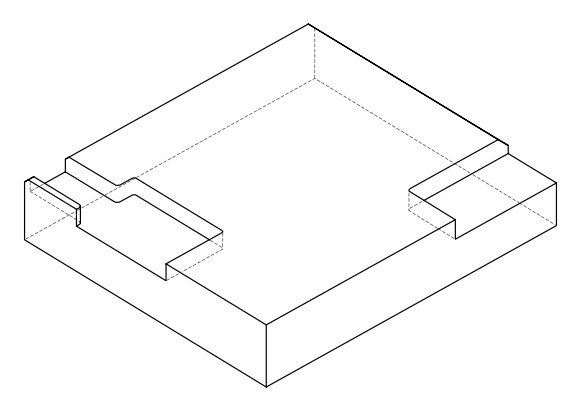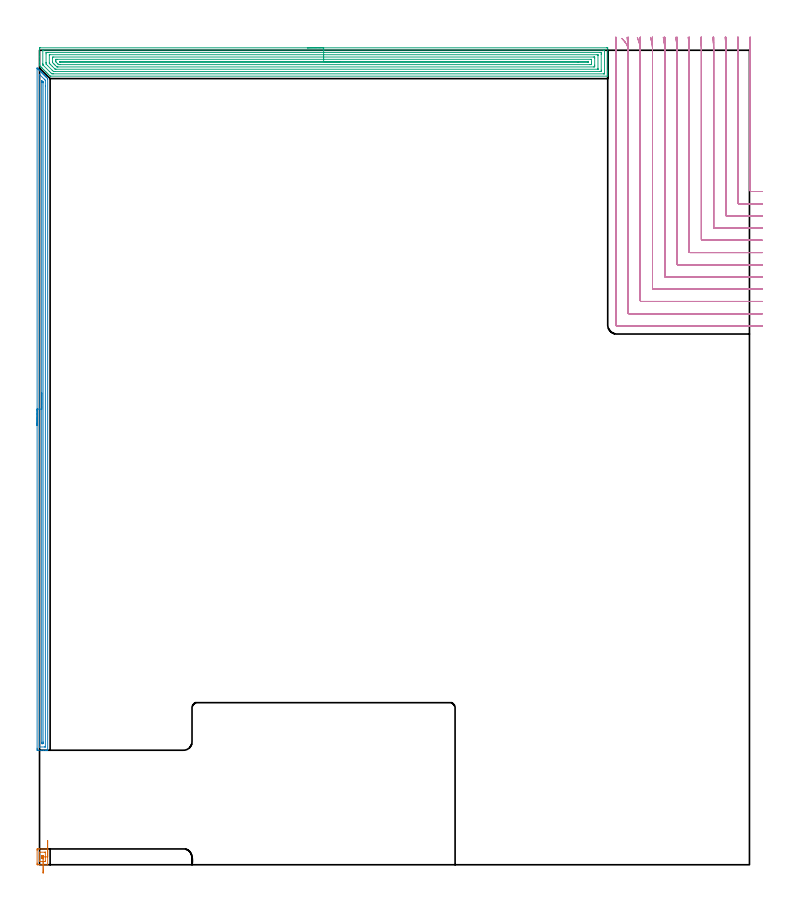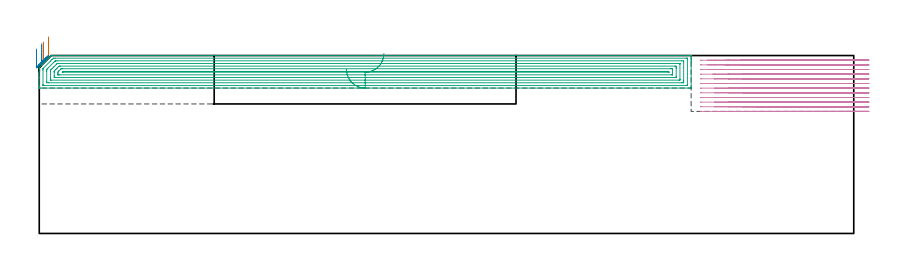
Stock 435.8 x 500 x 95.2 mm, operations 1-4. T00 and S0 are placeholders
(PLAN: 5 operations, 2 tool changes, 343.1 min)
(1 AREA_MILL | FG_CHAMFER_SURFACE | UGT0205_001 | 0.4 min | 294 mm3)
(2 AREA_MILL_1 | FG_CHAMFER_SURFACE_1 | UGT0205_001 | 10.15 min | 9022 mm3)
(3 AREA_MILL_2 | FG_CHAMFER_SURFACE_2 | UGT0205_001 | 19.67 min | 53764 mm3)
(4 MILL_CORNER_NOTCH_RECTANGULAR | CORNER_NOTCH_RECTANGULAR | NXT0201_013 | Follow Part, ap 2.5, ae 75% | 57.67 min | 451831 mm3)
(5 MILL_OPEN_POCKET | POCKET_OPEN | NXT0201_008 | Follow Part, ap 1.5, ae 75% | 255.19 min | 563580 mm3)
(TOOL UGT0205_001 | Chamfer Mill 20 x 3 x 45 deg. | D20 FL50 Z2)
(TOOL NXT0201_013 | ENDMILL 10mm | D10 FL30 Z4)
(TOOL NXT0201_008 | ENDMILL 6mm [2P460-0600-NA 1630] | D6 FL26 Z6)
(OP 1 AREA_MILL)
G17 G21 G94 G90
T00 M6
G54
G17 G0 G90 X4.994 Y14.855 S1061 M3
G43 Z105.2 H0
Z105.194
G94 G1 Y14.817 Z104.322 F250.
Y14.703 Z103.457
Y14.513 Z102.606
Y14.251 Z101.774
Y13.917 Z100.968
Y13.513 Z100.194
X4.995 Y13.044 Z99.459
Y12.513 Z98.767
Y11.923 Z98.124
Y11.28 Z97.535
X4.996 Y10.588 Z97.004
Y9.852 Z96.536
Y9.078 Z96.133
X4.997 Y8.271 Z95.8
Y7.439 Z95.538
Y6.588 Z95.349
X4.998 Y5.723 Z95.236
Y4.851 Z95.198
X4.999 Y0.002 Z95.199
X4.994 Y0. Z95.194
X4.987 Z95.187
X-0.031 Z90.169
X-0.922 Z89.272
X-1.17 Z89.024
X-1.371 Y0.001 Z88.824
X-1.49 Y0.005 Z88.704
X-1.497 Y0.445 Z88.703
X-1.5 Y1.017 Z88.7
Y8.946
X-1.498 Y9.255 Z88.702
X-1.49 Y9.695 Z88.704
X-1.37 Y9.699 Z88.824
X-0.922 Y9.7 Z89.272
X-0.04 Z90.16
X4.974 Z95.174
X4.977 Y9.695 Z95.177
X4.98 Y9.68 Z95.18
X4.99 Y9.604 Z95.19
X4.996 Y9.255 Z95.196
X4.998 Y4.851 Z95.198
X3.584 Y4.85 Z93.784
Y2.154
X3.582 Y2.101 Z93.782
X3.577 Y2.01 Z93.777
X3.531 Y2.008 Z93.731
X2.849 Y2. Z93.049
X0.178 Z90.378
X-0.031 Y2.003 Z90.169
X-0.06 Y2.005 Z90.14
X-0.073 Y2.009 Z90.127
X-0.079 Y2.046 Z90.121
X-0.084 Y2.153 Z90.116
X-0.085 Y2.207 Z90.115
Y7.546
X-0.083 Y7.601 Z90.117
X-0.077 Y7.69 Z90.123
X-0.031 Y7.692 Z90.169
X0.651 Y7.7 Z90.851
X3.322 Z93.522
X3.531 Y7.697 Z93.731
X3.56 Y7.694 Z93.76
X3.573 Y7.691 Z93.773
X3.577 Y7.645 Z93.777
X3.581 Y7.544 Z93.781
X3.582 Y7.493 Z93.782
X3.583 Y7.442 Z93.783
X3.584 Y4.85 Z93.784
X2.168 Z92.368
X2.167 Y4.438 Z92.367
X2.163 Y4.029 Z92.363
X1.75 Y4.002 Z91.95
X1.718 Y4.001 Z91.918
X1.342 Y4.01 Z91.542
X1.335 Y4.128 Z91.535
X1.332 Y4.383 Z91.532
X1.33 Y4.85 Z91.53
X1.331 Y5.264 Z91.531
X1.335 Y5.674 Z91.535
X1.75 Y5.698 Z91.95
X1.782 Y5.699 Z91.982
X2.158 Y5.69 Z92.358
X2.162 Y5.573 Z92.362
X2.166 Y5.319 Z92.366
X2.168 Y4.85 Z92.368
X2.171 Y3.979 Z92.409
X2.174 Y3.114 Z92.525
X2.176 Y2.263 Z92.717
X2.179 Y1.432 Z92.982
X2.182 Y0.627 Z93.318
X2.184 Y-0.146 Z93.724
X2.186 Y-0.88 Z94.195
X2.189 Y-1.57 Z94.728
X2.191 Y-2.212 Z95.32
X2.193 Y-2.799 Z95.965
X2.194 Y-3.328 Z96.659
X2.196 Y-3.794 Z97.396
X2.197 Y-4.194 Z98.171
X2.198 Y-4.526 Z98.978
X2.199 Y-4.785 Z99.811
X2.2 Y-4.971 Z100.663
Y-5.082 Z101.528
Y-5.118 Z102.4
G0 Z105.2
M5
M2
(OP 2 AREA_MILL_1)
G17 G21 G94 G90
T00 M6
G54
G17 G0 G90 X-1.5 Y269.7 S1061 M3
G43 Z105.2 H0
Z98.7
G94 G1 Y269.738 Z97.828 F250.
Y269.852 Z96.964
Y270.041 Z96.112
Y270.303 Z95.28
Y270.637 Z94.474
Y271.04 Z93.7
Y271.508 Z92.964
Y272.04 Z92.272
Y272.629 Z91.629
Y273.272 Z91.04
Y273.964 Z90.508
Y274.7 Z90.04
Y275.474 Z89.637
Y276.28 Z89.303
Y277.112 Z89.041
Y277.963 Z88.852
Y278.828 Z88.738
Y279.7 Z88.7
Y488.859
X-1.494 Y489.068 Z88.704
X-1.492 Y489.081 Z88.705
X-1.466 Y489.068 Z88.731
X-1.07 Y488.67 Z89.13
X-0.922 Y488.523 Z89.275
X-0.871 Y488.471 Z89.328
X-0.676 Y488.277 Z89.523
X-0.625 Y488.226 Z89.572
X-0.573 Y488.173 Z89.626
X-0.38 Y487.981 Z89.819
X-0.328 Y487.929 Z89.869
X-0.275 Y487.875 Z89.924
X-0.085 Y487.685 Z90.114
X-0.031 Y487.632 Z90.166
X0.023 Y487.577 Z90.222
X0.211 Y487.39 Z90.41
X0.266 Y487.336 Z90.463
X0.321 Y487.279 Z90.52
X0.507 Y487.094 Z90.706
X0.563 Y487.039 Z90.759
X0.619 Y486.981 Z90.818
X0.802 Y486.798 Z91.001
X0.859 Y486.742 Z91.056
X0.917 Y486.683 Z91.116
X1.098 Y486.503 Z91.297
X1.156 Y486.445 Z91.353
X1.215 Y486.385 Z91.414
X1.394 Y486.207 Z91.593
X1.453 Y486.148 Z91.65
X1.513 Y486.087 Z91.712
X1.689 Y485.911 Z91.888
X1.75 Y485.852 Z91.947
X1.811 Y485.789 Z92.01
X1.985 Y485.616 Z92.184
X2.047 Y485.555 Z92.243
X2.109 Y485.491 Z92.308
X2.281 Y485.32 Z92.48
X2.344 Y485.258 Z92.54
X2.407 Y485.193 Z92.606
X2.576 Y485.024 Z92.775
X2.641 Y484.961 Z92.837
X2.705 Y484.895 Z92.904
X2.872 Y484.729 Z93.071
X2.937 Y484.664 Z93.134
X3.003 Y484.597 Z93.202
X3.168 Y484.433 Z93.367
X3.234 Y484.367 Z93.431
X3.301 Y484.299 Z93.5
X3.463 Y484.137 Z93.662
X3.531 Y484.071 Z93.727
X3.599 Y484.001 Z93.799
X3.759 Y483.842 Z93.958
X3.828 Y483.774 Z94.024
X3.898 Y483.703 Z94.097
X4.055 Y483.546 Z94.254
X4.125 Y483.477 Z94.321
X4.196 Y483.405 Z94.395
X4.35 Y483.25 Z94.549
X4.422 Y483.18 Z94.618
X4.494 Y483.107 Z94.692
X4.867 Y482.734 Z95.065
X4.904 Y482.697 Z95.099
X5. Y482.595 Z95.184
Y482.213 Z95.2
Y70.481
X4.997 Y70.31 Z95.188
X4.948 Y70.307 Z95.14
X4.53 Y70.3 Z94.73
X4.254 Z94.454
X3.531 Z93.726
X2.279 Z92.476
X0.859 Z91.055
X-0.922 Y70.301 Z89.275
X-1.171 Y70.303 Z89.026
X-1.491 Y70.308 Z88.706
X-1.494 Y70.354 Z88.703
X-1.499 Y70.928 Z88.701
X-1.5 Y71.509 Z88.7
Y279.7
X-0.086 Z90.114
X-0.085 Y485.005 Z90.115
X-0.084 Y485.115 Z90.116
X-0.08 Y485.187 Z90.12
X-0.077 Y485.219 Z90.123
X-0.073 Y485.217 Z90.127
X-0.031 Y485.178 Z90.169
X0.255 Y484.895 Z90.455
X2.937 Y482.213 Z93.137
X3.531 Y481.613 Z93.731
X3.563 Y481.575 Z93.763
X3.579 Y481.552 Z93.779
X3.582 Y481.483 Z93.782
X3.585 Y481.374 Z93.785
X3.586 Y478.072 Z93.786
X3.585 Y72.607 Z93.785
X3.582 Y72.497 Z93.782
X3.576 Y72.31 Z93.776
X3.531 Y72.308 Z93.731
X3.054 Y72.301 Z93.254
X-0.031 Z90.169
X-0.059 Y72.302 Z90.141
X-0.073 Y72.305 Z90.127
X-0.076 Y72.308 Z90.124
X-0.079 Y72.333 Z90.121
X-0.084 Y72.552 Z90.116
X-0.086 Y72.662 Z90.115
Y279.7 Z90.114
X1.328 Z91.528
X1.329 Y480.425 Z91.529
X1.33 Y480.846 Z91.53
X1.334 Y481.319 Z91.534
X1.335 Y481.349 Z91.535
X1.375 Y481.319 Z91.575
X1.75 Y480.948 Z91.95
X2.01 Y480.684 Z92.21
X2.14 Y480.549 Z92.34
X2.165 Y480.517 Z92.365
X2.167 Y480.484 Z92.367
X2.169 Y480.425 Z92.369
X2.171 Y480.002 Z92.371
Y75.399
X2.169 Y74.978 Z92.369
X2.164 Y74.505 Z92.364
X2.152 Y74.31 Z92.352
X1.951 Y74.303 Z92.151
X1.75 Y74.302 Z91.95
X1.546 Y74.306 Z91.746
X1.411 Y74.31 Z91.611
X1.335 Y74.322 Z91.535
X1.333 Y74.364 Z91.533
X1.331 Y74.505 Z91.531
X1.329 Y74.928 Z91.529
X1.328 Y279.7 Z91.528
Y280.572 Z91.567
Y281.436 Z91.68
Y282.288 Z91.869
Y283.12 Z92.132
Y283.926 Z92.465
Y284.7 Z92.868
Y285.436 Z93.337
Y286.128 Z93.868
Y286.771 Z94.457
Y287.36 Z95.101
Y287.892 Z95.793
Y288.36 Z96.528
Y288.763 Z97.302
Y289.097 Z98.108
Y289.359 Z98.94
Y289.548 Z99.792
Y289.662 Z100.657
Y289.7 Z101.528
G0 Z105.2
M5
M2
(OP 3 AREA_MILL_2)
G17 G21 G94 G90
T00 M6
G54
G17 G0 G90 X164.4 Y501.5 S1061 M3
G43 Z105.2 H0
Z87.8
G94 G1 X164.438 Z86.928 F250.
X164.552 Z86.064
X164.741 Z85.212
X165.003 Z84.38
X165.337 Z83.574
X165.74 Z82.8
X166.208 Z82.064
X166.74 Z81.372
X167.329 Z80.729
X167.972 Z80.14
X168.664 Z79.609
X169.4 Z79.14
X170.174 Z78.737
X170.98 Z78.403
X171.812 Z78.141
X172.664 Z77.952
X173.528 Z77.838
X174.4 Z77.8
X348.18
X348.695 Y501.494 Z77.804
X348.79 Y501.492 Z77.806
X348.8 Y501.392 Z77.906
Y487.713 Z91.582
Y487.105 Z92.189
Y486.568 Z92.728
Y486.229 Z93.067
Y485.692 Z93.604
Y485.353 Z93.942
Y484.392 Z94.908
X348.797 Y484.243 Z95.049
X348.79 Y484.102 Z95.189
X348.627 Y484.1 Z95.2
X6.874
X6.505 Y484.099 Z95.184
X6.382 Y484.215 Z95.078
X6.123 Y484.477 Z94.823
X5.981 Y484.618 Z94.679
X5.245 Y485.353 Z93.943
X4.864 Y485.736 Z93.564
X4.748 Y485.852 Z93.447
X4.491 Y486.108 Z93.191
X4.369 Y486.229 Z93.067
X4.035 Y486.565 Z92.735
X3.817 Y486.782 Z92.517
X3.598 Y487.001 Z92.297
X3.493 Y487.105 Z92.191
X3.056 Y487.543 Z91.756
X2.617 Y487.981 Z91.315
X2.38 Y488.22 Z91.08
X1.741 Y488.857 Z90.439
X1.552 Y489.048 Z90.252
X1.513 Y489.087 Z90.213
X0.865 Y489.734 Z89.563
X0.724 Y489.876 Z89.424
X0.363 Y490.236 Z89.063
X0.173 Y490.429 Z88.871
X0.01 Y490.6 Z88.699
X0.007 Y490.61 Z88.69
X0. Y491.288 Z88.011
Y492.701 Z86.595
Y496.048 Z83.248
X0.001 Y500.516 Z78.781
X0.006 Y501.123 Z78.174
X0.01 Y501.493 Z77.805
X0.239 Y501.496 Z77.802
X0.62 Y501.5 Z77.8
X174.4
Y500.086 Z79.214
X346.393 Y500.085 Z79.215
X346.559 Y500.084 Z79.216
X346.747 Y500.08 Z79.22
X346.786 Y500.079 Z79.221
X346.791 Y500.054 Z79.246
X346.795 Y500.023 Z79.277
X346.799 Y499.849 Z79.451
X346.8 Y485.831 Z93.469
X346.798 Y485.698 Z93.603
X346.794 Y485.591 Z93.709
X346.79 Y485.526 Z93.774
X346.756 Y485.521 Z93.779
X346.393 Y485.516 Z93.784
X346.228 Y485.515 Z93.785
X8.496
X7.768 Y485.52 Z93.78
X7.596 Y485.521 Z93.779
X6.874 Y486.179 Z93.121
X6.822 Y486.229 Z93.071
X5.981 Y487.069 Z92.231
X2.193 Y490.857 Z88.443
X2.089 Y490.964 Z88.336
X2.039 Y491.018 Z88.282
X2.017 Y491.044 Z88.256
X2.01 Y491.088 Z88.212
X2.004 Y491.486 Z87.814
X2.001 Y491.884 Z87.416
X2. Y499.769 Z79.531
X2.002 Y499.903 Z79.397
X2.006 Y500.009 Z79.291
X2.01 Y500.074 Z79.226
X2.044 Y500.079 Z79.221
X2.407 Y500.084 Z79.216
X2.572 Y500.085 Z79.215
X174.4 Y500.086 Z79.214
Y498.672 Z80.628
X343.713 Y498.671 Z80.629
X344.428 Y498.67 Z80.63
X344.606 Y498.668 Z80.632
X344.777 Y498.665 Z80.635
X344.79 Y498.495 Z80.805
X344.797 Y498.308 Z80.992
X344.8 Y497.619 Z81.681
Y497.429 Z81.871
X344.799 Y487.793 Z91.507
X344.79 Y487.105 Z92.195
X344.779 Y486.936 Z92.364
X343.713 Y486.929 Z92.371
X9.554
X8.839 Y486.931 Z92.369
X8.661 Y486.934 Z92.366
X8.605 Y486.935 Z92.365
X8.536 Y486.98 Z92.32
X8.405 Y487.105 Z92.195
X7.768 Y487.732 Z91.568
X4.89 Y490.61 Z88.69
X4.194 Y491.309 Z87.991
X4.023 Y491.486 Z87.814
X4.01 Y491.666 Z87.634
X4.001 Y492.362 Z86.938
X4. Y492.552 Z86.748
X4.001 Y497.807 Z81.493
X4.01 Y498.495 Z80.805
X4.021 Y498.664 Z80.636
X5.087 Y498.671 Z80.629
X174.4 Y498.672 Z80.628
Y497.257 Z82.043
X342.295
X342.658 Y497.256 Z82.044
X342.72 Y497.254 Z82.046
X342.778 Y497.251 Z82.049
X342.79 Y497.168 Z82.132
X342.8 Y496.762 Z82.538
Y496.743 Z82.557
Y488.877 Z90.423
X342.797 Y488.429 Z90.871
X342.794 Y488.376 Z90.924
X342.791 Y488.354 Z90.946
X342.764 Y488.35 Z90.95
X342.626 Y488.346 Z90.954
X342.45 Y488.343 Z90.957
X10.079
X9.817 Y488.344 Z90.956
X9.686 Y488.347 Z90.953
X9.625 Y488.35 Z90.95
X9.554 Y488.405 Z90.895
X9.094 Y488.857 Z90.443
X7.768 Y490.181 Z89.119
X6.874 Y491.075 Z88.225
X6.464 Y491.486 Z87.814
X6.073 Y491.884 Z87.416
X6.024 Y491.936 Z87.364
X6.01 Y491.969 Z87.331
X6.005 Y492.022 Z87.278
X6.002 Y492.129 Z87.171
X6. Y492.343 Z86.957
Y496.723 Z82.577
X6.003 Y497.171 Z82.129
X6.006 Y497.224 Z82.076
X6.009 Y497.246 Z82.054
X6.036 Y497.25 Z82.05
X6.174 Y497.254 Z82.046
X6.35 Y497.257 Z82.043
X174.4
Y495.843 Z83.457
X340.163
X340.578 Y495.839 Z83.461
X340.777 Y495.836 Z83.464
X340.79 Y495.724 Z83.576
X340.798 Y495.22 Z84.08
X340.8 Y490.838 Z88.462
X340.799 Y490.61 Z88.69
X340.792 Y489.969 Z89.331
X340.782 Y489.764 Z89.536
X340.115 Y489.757 Z89.543
X11.317
X10.883 Y489.761 Z89.539
X10.67 Y489.764 Z89.536
X10.448 Y489.961 Z89.339
X9.79 Y490.61 Z88.69
X9.554 Y490.844 Z88.456
X8.912 Y491.486 Z87.814
X8.661 Y491.738 Z87.562
X8.048 Y492.362 Z86.938
X8.01 Y492.405 Z86.895
X8.006 Y492.443 Z86.857
X8.003 Y492.524 Z86.776
X8.001 Y492.686 Z86.614
X8. Y493.01 Z86.29
X8.001 Y494.99 Z84.31
X8.008 Y495.631 Z83.669
X8.018 Y495.836 Z83.464
X8.685 Y495.843 Z83.457
X174.4
Y494.429 Z84.871
X338.352 Y494.428 Z84.872
X338.673 Y494.427 Z84.873
X338.764 Y494.424 Z84.876
X338.785 Y494.422 Z84.878
X338.79 Y494.413 Z84.887
X338.794 Y494.377 Z84.923
X338.798 Y494.261 Z85.039
X338.8 Y492.799 Z86.501
Y491.486 Z87.814
X338.799 Y491.266 Z88.034
X338.797 Y491.211 Z88.089
X338.793 Y491.185 Z88.115
X338.789 Y491.178 Z88.122
X338.779 Y491.176 Z88.124
X338.671 Y491.173 Z88.127
X338.352 Y491.171 Z88.129
X337.78
X12.556
X12.235 Y491.173 Z88.127
X11.914 Y491.175 Z88.125
X11.705 Y491.178 Z88.122
X11.585 Y491.275 Z88.025
X11.363 Y491.486 Z87.814
X11.341 Y491.506 Z87.794
X10.486 Y492.362 Z86.938
X10.448 Y492.4 Z86.9
X10.034 Y492.825 Z86.475
X10.01 Y493.238 Z86.062
X10.002 Y493.675 Z85.625
X10.001 Y494.114 Z85.186
Y494.334 Z84.966
X10.003 Y494.389 Z84.911
X10.007 Y494.415 Z84.885
X10.011 Y494.422 Z84.878
X10.021 Y494.424 Z84.876
X10.129 Y494.427 Z84.873
X10.448 Y494.429 Z84.871
X11.02
X174.4
Y493.015 Z86.285
X336.565 Y493.014 Z86.286
X336.795 Y493.012 Z86.288
X336.797 Y493.011 Z86.289
X336.799 Y493.009 Z86.291
X336.79 Y492.685 Z86.615
X336.775 Y492.592 Z86.708
X336.565 Y492.589 Z86.711
X336.336 Y492.586 Z86.714
X330.653 Y492.585 Z86.715
X12.9 Y492.586 Z86.714
X12.791 Y492.588 Z86.712
X12.738 Y492.592 Z86.708
X12.714 Y492.595 Z86.705
X12.687 Y492.619 Z86.681
X12.591 Y492.71 Z86.59
X12.5 Y492.801 Z86.499
X12.328 Y492.981 Z86.319
X12.308 Y493.009 Z86.291
X12.332 Y493.011 Z86.289
X12.39 Y493.013 Z86.287
X12.463 Y493.014 Z86.286
X12.69 Y493.015 Z86.285
X174.4
X175.272 Z86.323
X176.136 Z86.437
X176.988 Z86.626
X177.82 Z86.888
X178.626 Z87.222
X179.4 Z87.625
X180.136 Z88.094
X180.828 Z88.625
X181.471 Z89.214
X182.06 Z89.857
X182.592 Z90.55
X183.06 Z91.285
X183.463 Z92.059
X183.797 Z92.865
X184.059 Z93.697
X184.248 Z94.549
X184.362 Z95.414
X184.4 Z96.285
G0 Z105.2
M5
M2
(OP 4 MILL_CORNER_NOTCH_RECTANGULAR)
G17 G21 G94 G90
T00 M6
G54
G17 G0 G90 X435.97 Y507.982 S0 M3
G43 Z105.2 H0
Z92.708
G94 G1 X436.15 Y504.988 F250.
G2 X436.3 Y500.021 R82.5 F500.
G1 Y413.793
G3 X436.793 Y413.3 R0.5
G1 X440.8
X443.8 F250.
G0 Z105.2
X428.435 Y507.993
Z92.708
G1 X428.635 Y505.
G2 X428.8 Y500.021 R75. F500.
G1 Y406.294
G3 X429.294 Y405.8 R0.5
G1 X440.8
X443.8 F250.
G0 Z105.2
X420.895 Y507.992
Z92.708
G1 X421.116 Y505.
G2 X421.3 Y500.021 R67.5 F500.
G1 Y398.794
G3 X421.794 Y398.3 R0.5
G1 X440.8
X443.8 F250.
G0 Z105.2
X413.344 Y507.99
Z92.708
G1 X413.593 Y505.
G2 X413.8 Y500.021 R60. F500.
G1 Y391.294
G3 X414.294 Y390.8 R0.5
G1 X440.8
X443.8 F250.
G0 Z105.2
X405.779 Y507.986
Z92.708
G1 X406.063 Y505.
G2 X406.3 Y500.021 R52.5 F500.
G1 Y383.795
G3 X406.795 Y383.3 R0.5
G1 X440.8
X443.8 F250.
G0 Z105.2
X398.192 Y507.982
Z92.708
G1 X398.524 Y505.
G2 X398.8 Y500.021 R45. F500.
G1 Y376.295
G3 X399.295 Y375.8 R0.5
G1 X440.8
X443.8 F250.
G0 Z105.2
X390.57 Y507.973
Z92.708
G1 X390.968 Y505.
G2 X391.3 Y500.021 R37.5 F500.
G1 Y368.795
G3 X391.795 Y368.3 R0.5
G1 X440.8
X443.8 F250.
G0 Z105.2
X382.886 Y507.958
Z92.708
G1 X383.384 Y505.
G2 X383.8 Y500.021 R30. F500.
G1 Y361.295
G3 X384.295 Y360.8 R0.5
G1 X440.8
X443.8 F250.
G0 Z105.2
X375.078 Y507.926
Z92.708
G1 X375.742 Y505.
G2 X376.3 Y500.021 R22.5 F500.
G1 Y353.796
G3 X376.796 Y353.3 R0.5
G1 X440.8
X443.8 F250.
G0 Z105.2
X366.953 Y507.83
Z92.708
G1 X367.949 Y505.
G2 X368.8 Y500.021 R15. F500.
G1 Y346.296
G3 X369.296 Y345.8 R0.5
G1 X440.8
X443.8 F250.
G0 Z105.2
X357.417 Y507.243
Z92.708
G1 X359.408 Y505.
G2 X361.3 Y500.021 R7.5 F500.
G1 Y338.796
G3 X361.796 Y338.3 R0.5
G1 X440.8
X443.8 F250.
G0 Z105.2
X353.8 Y503.021
Z92.708
G1 Y500.021
Y331.3 F500.
G3 X354.3 Y330.8 R0.5
G1 X440.8
X443.8 F250.
G0 Z105.2
X435.97 Y507.982
Z90.217
G1 X436.15 Y504.988
G2 X436.3 Y500.021 R82.5 F500.
G1 Y413.793
G3 X436.793 Y413.3 R0.5
G1 X440.8
X443.8 F250.
G0 Z105.2
X428.435 Y507.993
Z90.217
G1 X428.635 Y505.
G2 X428.8 Y500.021 R75. F500.
G1 Y406.294
G3 X429.294 Y405.8 R0.5
G1 X440.8
X443.8 F250.
G0 Z105.2
X420.895 Y507.992
Z90.217
G1 X421.116 Y505.
G2 X421.3 Y500.021 R67.5 F500.
G1 Y398.794
G3 X421.794 Y398.3 R0.5
G1 X440.8
X443.8 F250.
G0 Z105.2
X413.344 Y507.99
Z90.217
G1 X413.593 Y505.
G2 X413.8 Y500.021 R60. F500.
G1 Y391.294
G3 X414.294 Y390.8 R0.5
G1 X440.8
X443.8 F250.
G0 Z105.2
X405.779 Y507.986
Z90.217
G1 X406.063 Y505.
G2 X406.3 Y500.021 R52.5 F500.
G1 Y383.795
G3 X406.795 Y383.3 R0.5
G1 X440.8
X443.8 F250.
G0 Z105.2
X398.192 Y507.982
Z90.217
G1 X398.524 Y505.
G2 X398.8 Y500.021 R45. F500.
G1 Y376.295
G3 X399.295 Y375.8 R0.5
G1 X440.8
X443.8 F250.
G0 Z105.2
X390.57 Y507.973
Z90.217
G1 X390.968 Y505.
G2 X391.3 Y500.021 R37.5 F500.
G1 Y368.795
G3 X391.795 Y368.3 R0.5
G1 X440.8
X443.8 F250.
G0 Z105.2
X382.886 Y507.958
Z90.217
G1 X383.384 Y505.
G2 X383.8 Y500.021 R30. F500.
G1 Y361.295
G3 X384.295 Y360.8 R0.5
G1 X440.8
X443.8 F250.
G0 Z105.2
X375.078 Y507.926
Z90.217
G1 X375.742 Y505.
G2 X376.3 Y500.021 R22.5 F500.
G1 Y353.796
G3 X376.796 Y353.3 R0.5
G1 X440.8
X443.8 F250.
G0 Z105.2
X366.953 Y507.83
Z90.217
G1 X367.949 Y505.
G2 X368.8 Y500.021 R15. F500.
G1 Y346.296
G3 X369.296 Y345.8 R0.5
G1 X440.8
X443.8 F250.
G0 Z105.2
X357.417 Y507.243
Z90.217
G1 X359.408 Y505.
G2 X361.3 Y500.021 R7.5 F500.
G1 Y338.796
G3 X361.796 Y338.3 R0.5
G1 X440.8
X443.8 F250.
G0 Z105.2
X353.8 Y503.021
Z90.217
G1 Y500.021
Y331.3 F500.
G3 X354.3 Y330.8 R0.5
G1 X440.8
X443.8 F250.
G0 Z105.2
X435.983 Y507.982
Z87.725
G1 X436.159 Y504.987
G2 X436.3 Y500.16 R82.5 F500.
G1 Y413.793
G3 X436.793 Y413.3 R0.5
G1 X440.8
X443.8 F250.
G0 Z105.2
X428.45 Y507.994
Z87.725
G1 X428.644 Y505.
G2 X428.8 Y500.16 R75. F500.
G1 Y406.294
G3 X429.294 Y405.8 R0.5
G1 X440.8
X443.8 F250.
G0 Z105.2
X420.911 Y507.992
Z87.725
G1 X421.126 Y505.
G2 X421.3 Y500.16 R67.5 F500.
G1 Y398.794
G3 X421.794 Y398.3 R0.5
G1 X440.8
X443.8 F250.
G0 Z105.2
X413.362 Y507.99
Z87.725
G1 X413.604 Y505.
G2 X413.8 Y500.16 R60. F500.
G1 Y391.294
G3 X414.294 Y390.8 R0.5
G1 X440.8
X443.8 F250.
G0 Z105.2
X405.8 Y507.987
Z87.725
G1 X406.076 Y505.
G2 X406.3 Y500.16 R52.5 F500.
G1 Y383.795
G3 X406.795 Y383.3 R0.5
G1 X440.8
X443.8 F250.
G0 Z105.2
X398.216 Y507.983
Z87.725
G1 X398.539 Y505.
G2 X398.8 Y500.16 R45. F500.
G1 Y376.295
G3 X399.295 Y375.8 R0.5
G1 X440.8
X443.8 F250.
G0 Z105.2
X390.599 Y507.975
Z87.725
G1 X390.986 Y505.
G2 X391.3 Y500.16 R37.5 F500.
G1 Y368.795
G3 X391.795 Y368.3 R0.5
G1 X440.8
X443.8 F250.
G0 Z105.2
X382.923 Y507.961
Z87.725
G1 X383.407 Y505.
G2 X383.8 Y500.16 R30. F500.
G1 Y361.295
G3 X384.295 Y360.8 R0.5
G1 X440.8
X443.8 F250.
G0 Z105.2
X375.128 Y507.93
Z87.725
G1 X375.773 Y505.
G2 X376.3 Y500.16 R22.5 F500.
G1 Y353.796
G3 X376.796 Y353.3 R0.5
G1 X440.8
X443.8 F250.
G0 Z105.2
X367.03 Y507.84
Z87.725
G1 X367.998 Y505.
G2 X368.8 Y500.16 R15. F500.
G1 Y346.296
G3 X369.296 Y345.8 R0.5
G1 X440.8
X443.8 F250.
G0 Z105.2
X357.593 Y507.292
Z87.725
G1 X359.529 Y505.
G2 X361.3 Y500.16 R7.5 F500.
G1 Y338.796
G3 X361.796 Y338.3 R0.5
G1 X440.8
X443.8 F250.
G0 Z105.2
X353.8 Y503.16
Z87.725
G1 Y500.16
Y331.3 F500.
G3 X354.3 Y330.8 R0.5
G1 X440.8
X443.8 F250.
G0 Z105.2
X436.217 Y507.976
Z85.233
G1 X436.281 Y504.977
G2 X436.3 Y503.207 R82.5 F500.
G1 Y413.793
G3 X436.793 Y413.3 R0.5
G1 X440.8
X443.8 F250.
G0 Z105.2
X428.707 Y507.999
Z85.233
G1 X428.779 Y505.
G2 X428.8 Y503.207 R75. F500.
G1 Y406.294
G3 X429.294 Y405.8 R0.5
G1 X440.8
X443.8 F250.
G0 Z105.2
X421.196 Y507.999
Z85.233
G1 X421.276 Y505.
G2 X421.3 Y503.207 R67.5 F500.
G1 Y398.794
G3 X421.794 Y398.3 R0.5
G1 X440.8
X443.8 F250.
G0 Z105.2
X413.684 Y507.999
Z85.233
G1 X413.773 Y505.
G2 X413.8 Y503.207 R60. F500.
G1 Y391.294
G3 X414.294 Y390.8 R0.5
G1 X440.8
X443.8 F250.
G0 Z105.2
X406.167 Y507.998
Z85.233
G1 X406.269 Y505.
G2 X406.3 Y503.207 R52.5 F500.
G1 Y383.795
G3 X406.795 Y383.3 R0.5
G1 X440.8
X443.8 F250.
G0 Z105.2
X398.645 Y507.998
Z85.233
G1 X398.764 Y505.
G2 X398.8 Y503.207 R45. F500.
G1 Y376.295
G3 X399.295 Y375.8 R0.5
G1 X440.8
X443.8 F250.
G0 Z105.2
X391.114 Y507.997
Z85.233
G1 X391.257 Y505.
G2 X391.3 Y503.207 R37.5 F500.
G1 Y368.795
G3 X391.795 Y368.3 R0.5
G1 X440.8
X443.8 F250.
G0 Z105.2
X383.567 Y507.995
Z85.233
G1 X383.746 Y505.
G2 X383.8 Y503.207 R30. F500.
G1 Y361.295
G3 X384.295 Y360.8 R0.5
G1 X440.8
X443.8 F250.
G0 Z105.2
X375.989 Y507.99
Z85.233
G1 X376.228 Y505.
G2 X376.3 Y503.207 R22.5 F500.
G1 Y353.796
G3 X376.796 Y353.3 R0.5
G1 X440.8
X443.8 F250.
G0 Z105.2
X368.334 Y507.978
Z85.233
G1 X368.692 Y505.
G2 X368.8 Y503.207 R15. F500.
G1 Y346.296
G3 X369.296 Y345.8 R0.5
G1 X440.8
X443.8 F250.
G0 Z105.2
X360.365 Y507.913
Z85.233
G1 X361.082 Y505.
G2 X361.3 Y503.207 R7.5 F500.
G1 Y338.796
G3 X361.796 Y338.3 R0.5
G1 X440.8
X443.8 F250.
G0 Z105.2
X353.8 Y506.207
Z85.233
G1 Y503.207
Y331.3 F500.
G3 X354.3 Y330.8 R0.5
G1 X440.8
X443.8 F250.
G0 Z105.2
X436.294 Y507.975
Z82.742
G1 X436.3 Y504.975
Y504.827 F500.
Y413.793
G3 X436.793 Y413.3 R0.5
G1 X440.8
X443.8 F250.
G0 Z105.2
X428.793 Y508.
Z82.742
G1 X428.8 Y505.
Y504.827 F500.
Y406.294
G3 X429.294 Y405.8 R0.5
G1 X440.8
X443.8 F250.
G0 Z105.2
X421.292 Y508.
Z82.742
G1 X421.3 Y505.
Y504.827 F500.
Y398.794
G3 X421.794 Y398.3 R0.5
G1 X440.8
X443.8 F250.
G0 Z105.2
X413.791 Y508.
Z82.742
G1 X413.8 Y505.
Y504.827 F500.
Y391.294
G3 X414.294 Y390.8 R0.5
G1 X440.8
X443.8 F250.
G0 Z105.2
X406.29 Y508.
Z82.742
G1 X406.3 Y505.
Y504.827 F500.
Y383.795
G3 X406.795 Y383.3 R0.5
G1 X440.8
X443.8 F250.
G0 Z105.2
X398.788 Y508.
Z82.742
G1 X398.8 Y505.
Y504.827 F500.
Y376.295
G3 X399.295 Y375.8 R0.5
G1 X440.8
X443.8 F250.
G0 Z105.2
X391.286 Y508.
Z82.742
G1 X391.3 Y505.
Y504.827 F500.
Y368.795
G3 X391.795 Y368.3 R0.5
G1 X440.8
X443.8 F250.
G0 Z105.2
X383.782 Y508.
Z82.742
G1 X383.8 Y505.
Y504.827 F500.
Y361.295
G3 X384.295 Y360.8 R0.5
G1 X440.8
X443.8 F250.
G0 Z105.2
X376.276 Y508.
Z82.742
G1 X376.299 Y505.
X376.3 Y504.827 F500.
Y353.796
G3 X376.796 Y353.3 R0.5
G1 X440.8
X443.8 F250.
G0 Z105.2
X368.764 Y508.
Z82.742
G1 X368.799 Y505.
X368.8 Y504.827 F500.
Y346.296
G3 X369.296 Y345.8 R0.5
G1 X440.8
X443.8 F250.
G0 Z105.2
X361.229 Y507.999
Z82.742
G1 X361.298 Y505.
X361.3 Y504.827 F500.
Y338.796
G3 X361.796 Y338.3 R0.5
G1 X440.8
X443.8 F250.
G0 Z105.2
X353.8 Y507.827
Z82.742
G1 Y504.827
Y331.3 F500.
G3 X354.3 Y330.8 R0.5
G1 X440.8
X443.8 F250.
G0 Z105.2
X436.3 Y507.975
Z80.25
G1 Y504.975
Y413.793 F500.
G3 X436.793 Y413.3 R0.5
G1 X440.8
X443.8 F250.
G0 Z105.2
X428.8 Y508.
Z80.25
G1 Y505.
Y406.294 F500.
G3 X429.294 Y405.8 R0.5
G1 X440.8
X443.8 F250.
G0 Z105.2
X421.3 Y508.
Z80.25
G1 Y505.
Y398.794 F500.
G3 X421.794 Y398.3 R0.5
G1 X440.8
X443.8 F250.
G0 Z105.2
X413.8 Y508.
Z80.25
G1 Y505.
Y391.294 F500.
G3 X414.294 Y390.8 R0.5
G1 X440.8
X443.8 F250.
G0 Z105.2
X406.3 Y508.
Z80.25
G1 Y505.
Y383.795 F500.
G3 X406.795 Y383.3 R0.5
G1 X440.8
X443.8 F250.
G0 Z105.2
X398.8 Y508.
Z80.25
G1 Y505.
Y376.295 F500.
G3 X399.295 Y375.8 R0.5
G1 X440.8
X443.8 F250.
G0 Z105.2
X391.3 Y508.
Z80.25
G1 Y505.
Y368.795 F500.
G3 X391.795 Y368.3 R0.5
G1 X440.8
X443.8 F250.
G0 Z105.2
X383.8 Y508.
Z80.25
G1 Y505.
Y361.295 F500.
G3 X384.295 Y360.8 R0.5
G1 X440.8
X443.8 F250.
G0 Z105.2
X376.3 Y508.
Z80.25
G1 Y505.
Y353.796 F500.
G3 X376.796 Y353.3 R0.5
G1 X440.8
X443.8 F250.
G0 Z105.2
X368.8 Y508.
Z80.25
G1 Y505.
Y346.296 F500.
G3 X369.296 Y345.8 R0.5
G1 X440.8
X443.8 F250.
G0 Z105.2
X361.3 Y508.
Z80.25
G1 Y505.
Y338.796 F500.
G3 X361.796 Y338.3 R0.5
G1 X440.8
X443.8 F250.
G0 Z105.2
X353.8 Y508.
Z80.25
G1 Y505.
Y331.3 F500.
G3 X354.3 Y330.8 R0.5
G1 X440.8
X443.8 F250.
G0 Z105.2
X436.3 Y507.975
Z77.758
G1 Y504.975
Y413.794 F500.
G3 X436.794 Y413.3 R0.5
G1 X440.8
X443.8 F250.
G0 Z105.2
X428.8 Y508.
Z77.758
G1 Y505.
Y406.294 F500.
G3 X429.294 Y405.8 R0.5
G1 X440.8
X443.8 F250.
G0 Z105.2
X421.3 Y508.
Z77.758
G1 Y505.
Y398.794 F500.
G3 X421.794 Y398.3 R0.5
G1 X440.8
X443.8 F250.
G0 Z105.2
X413.8 Y508.
Z77.758
G1 Y505.
Y391.294 F500.
G3 X414.294 Y390.8 R0.5
G1 X440.8
X443.8 F250.
G0 Z105.2
X406.3 Y508.
Z77.758
G1 Y505.
Y383.795 F500.
G3 X406.795 Y383.3 R0.5
G1 X440.8
X443.8 F250.
G0 Z105.2
X398.8 Y508.
Z77.758
G1 Y505.
Y376.295 F500.
G3 X399.295 Y375.8 R0.5
G1 X440.8
X443.8 F250.
G0 Z105.2
X391.3 Y508.
Z77.758
G1 Y505.
Y368.795 F500.
G3 X391.795 Y368.3 R0.5
G1 X440.8
X443.8 F250.
G0 Z105.2
X383.8 Y508.
Z77.758
G1 Y505.
Y361.296 F500.
G3 X384.296 Y360.8 R0.5
G1 X440.8
X443.8 F250.
G0 Z105.2
X376.3 Y508.
Z77.758
G1 Y505.
Y353.796 F500.
G3 X376.796 Y353.3 R0.5
G1 X440.8
X443.8 F250.
G0 Z105.2
X368.8 Y508.
Z77.758
G1 Y505.
Y346.296 F500.
G3 X369.296 Y345.8 R0.5
G1 X440.8
X443.8 F250.
G0 Z105.2
X361.3 Y508.
Z77.758
G1 Y505.
Y338.796 F500.
G3 X361.796 Y338.3 R0.5
G1 X440.8
X443.8 F250.
G0 Z105.2
X353.8 Y508.
Z77.758
G1 Y505.
Y331.3 F500.
G3 X354.3 Y330.8 R0.5
G1 X440.8
X443.8 F250.
G0 Z105.2
X436.3 Y507.975
Z75.267
G1 Y504.975
Y413.794 F500.
G3 X436.794 Y413.3 R0.5
G1 X440.8
X443.8 F250.
G0 Z105.2
X428.8 Y508.
Z75.267
G1 Y505.
Y406.294 F500.
G3 X429.294 Y405.8 R0.5
G1 X440.8
X443.8 F250.
G0 Z105.2
X421.3 Y508.
Z75.267
G1 Y505.
Y398.794 F500.
G3 X421.794 Y398.3 R0.5
G1 X440.8
X443.8 F250.
G0 Z105.2
X413.8 Y508.
Z75.267
G1 Y505.
Y391.294 F500.
G3 X414.294 Y390.8 R0.5
G1 X440.8
X443.8 F250.
G0 Z105.2
X406.3 Y508.
Z75.267
G1 Y505.
Y383.795 F500.
G3 X406.795 Y383.3 R0.5
G1 X440.8
X443.8 F250.
G0 Z105.2
X398.8 Y508.
Z75.267
G1 Y505.
Y376.295 F500.
G3 X399.295 Y375.8 R0.5
G1 X440.8
X443.8 F250.
G0 Z105.2
X391.3 Y508.
Z75.267
G1 Y505.
Y368.795 F500.
G3 X391.795 Y368.3 R0.5
G1 X440.8
X443.8 F250.
G0 Z105.2
X383.8 Y508.
Z75.267
G1 Y505.
Y361.296 F500.
G3 X384.296 Y360.8 R0.5
G1 X440.8
X443.8 F250.
G0 Z105.2
X376.3 Y508.
Z75.267
G1 Y505.
Y353.796 F500.
G3 X376.796 Y353.3 R0.5
G1 X440.8
X443.8 F250.
G0 Z105.2
X368.8 Y508.
Z75.267
G1 Y505.
Y346.296 F500.
G3 X369.296 Y345.8 R0.5
G1 X440.8
X443.8 F250.
G0 Z105.2
X361.3 Y508.
Z75.267
G1 Y505.
Y338.796 F500.
G3 X361.796 Y338.3 R0.5
G1 X440.8
X443.8 F250.
G0 Z105.2
X353.8 Y508.
Z75.267
G1 Y505.
Y331.3 F500.
G3 X354.3 Y330.8 R0.5
G1 X440.8
X443.8 F250.
G0 Z105.2
X436.3 Y507.975
Z72.775
G1 Y504.975
Y413.794 F500.
G3 X436.794 Y413.3 R0.5
G1 X440.8
X443.8 F250.
G0 Z105.2
X428.8 Y508.
Z72.775
G1 Y505.
Y406.294 F500.
G3 X429.294 Y405.8 R0.5
G1 X440.8
X443.8 F250.
G0 Z105.2
X421.3 Y508.
Z72.775
G1 Y505.
Y398.794 F500.
G3 X421.794 Y398.3 R0.5
G1 X440.8
X443.8 F250.
G0 Z105.2
X413.8 Y508.
Z72.775
G1 Y505.
Y391.294 F500.
G3 X414.294 Y390.8 R0.5
G1 X440.8
X443.8 F250.
G0 Z105.2
X406.3 Y508.
Z72.775
G1 Y505.
Y383.795 F500.
G3 X406.795 Y383.3 R0.5
G1 X440.8
X443.8 F250.
G0 Z105.2
X398.8 Y508.
Z72.775
G1 Y505.
Y376.295 F500.
G3 X399.295 Y375.8 R0.5
G1 X440.8
X443.8 F250.
G0 Z105.2
X391.3 Y508.
Z72.775
G1 Y505.
Y368.795 F500.
G3 X391.795 Y368.3 R0.5
G1 X440.8
X443.8 F250.
G0 Z105.2
X383.8 Y508.
Z72.775
G1 Y505.
Y361.296 F500.
G3 X384.296 Y360.8 R0.5
G1 X440.8
X443.8 F250.
G0 Z105.2
X376.3 Y508.
Z72.775
G1 Y505.
Y353.796 F500.
G3 X376.796 Y353.3 R0.5
G1 X440.8
X443.8 F250.
G0 Z105.2
X368.8 Y508.
Z72.775
G1 Y505.
Y346.296 F500.
G3 X369.296 Y345.8 R0.5
G1 X440.8
X443.8 F250.
G0 Z105.2
X361.3 Y508.
Z72.775
G1 Y505.
Y338.796 F500.
G3 X361.796 Y338.3 R0.5
G1 X440.8
X443.8 F250.
G0 Z105.2
X353.8 Y508.
Z72.775
G1 Y505.
Y331.3 F500.
G3 X354.3 Y330.8 R0.5
G1 X440.8
X443.8 F250.
G0 Z105.2
X436.3 Y507.975
Z70.283
G1 Y504.975
Y413.794 F500.
G3 X436.794 Y413.3 R0.5
G1 X440.8
X443.8 F250.
G0 Z105.2
X428.8 Y508.
Z70.283
G1 Y505.
Y406.294 F500.
G3 X429.294 Y405.8 R0.5
G1 X440.8
X443.8 F250.
G0 Z105.2
X421.3 Y508.
Z70.283
G1 Y505.
Y398.794 F500.
G3 X421.794 Y398.3 R0.5
G1 X440.8
X443.8 F250.
G0 Z105.2
X413.8 Y508.
Z70.283
G1 Y505.
Y391.294 F500.
G3 X414.294 Y390.8 R0.5
G1 X440.8
X443.8 F250.
G0 Z105.2
X406.3 Y508.
Z70.283
G1 Y505.
Y383.795 F500.
G3 X406.795 Y383.3 R0.5
G1 X440.8
X443.8 F250.
G0 Z105.2
X398.8 Y508.
Z70.283
G1 Y505.
Y376.295 F500.
G3 X399.295 Y375.8 R0.5
G1 X440.8
X443.8 F250.
G0 Z105.2
X391.3 Y508.
Z70.283
G1 Y505.
Y368.795 F500.
G3 X391.795 Y368.3 R0.5
G1 X440.8
X443.8 F250.
G0 Z105.2
X383.8 Y508.
Z70.283
G1 Y505.
Y361.296 F500.
G3 X384.296 Y360.8 R0.5
G1 X440.8
X443.8 F250.
G0 Z105.2
X376.3 Y508.
Z70.283
G1 Y505.
Y353.796 F500.
G3 X376.796 Y353.3 R0.5
G1 X440.8
X443.8 F250.
G0 Z105.2
X368.8 Y508.
Z70.283
G1 Y505.
Y346.296 F500.
G3 X369.296 Y345.8 R0.5
G1 X440.8
X443.8 F250.
G0 Z105.2
X361.3 Y508.
Z70.283
G1 Y505.
Y338.796 F500.
G3 X361.796 Y338.3 R0.5
G1 X440.8
X443.8 F250.
G0 Z105.2
X353.8 Y508.
Z70.283
G1 Y505.
Y331.3 F500.
G3 X354.3 Y330.8 R0.5
G1 X440.8
X443.8 F250.
G0 Z105.2
X436.3 Y507.975
Z67.792
G1 Y504.975
Y413.794 F500.
G3 X436.794 Y413.3 R0.5
G1 X440.8
X443.8 F250.
G0 Z105.2
X428.8 Y508.
Z67.792
G1 Y505.
Y406.294 F500.
G3 X429.294 Y405.8 R0.5
G1 X440.8
X443.8 F250.
G0 Z105.2
X421.3 Y508.
Z67.792
G1 Y505.
Y398.794 F500.
G3 X421.794 Y398.3 R0.5
G1 X440.8
X443.8 F250.
G0 Z105.2
X413.8 Y508.
Z67.792
G1 Y505.
Y391.294 F500.
G3 X414.294 Y390.8 R0.5
G1 X440.8
X443.8 F250.
G0 Z105.2
X406.3 Y508.
Z67.792
G1 Y505.
Y383.795 F500.
G3 X406.795 Y383.3 R0.5
G1 X440.8
X443.8 F250.
G0 Z105.2
X398.8 Y508.
Z67.792
G1 Y505.
Y376.295 F500.
G3 X399.295 Y375.8 R0.5
G1 X440.8
X443.8 F250.
G0 Z105.2
X391.3 Y508.
Z67.792
G1 Y505.
Y368.795 F500.
G3 X391.795 Y368.3 R0.5
G1 X440.8
X443.8 F250.
G0 Z105.2
X383.8 Y508.
Z67.792
G1 Y505.
Y361.296 F500.
G3 X384.296 Y360.8 R0.5
G1 X440.8
X443.8 F250.
G0 Z105.2
X376.3 Y508.
Z67.792
G1 Y505.
Y353.796 F500.
G3 X376.796 Y353.3 R0.5
G1 X440.8
X443.8 F250.
G0 Z105.2
X368.8 Y508.
Z67.792
G1 Y505.
Y346.296 F500.
G3 X369.296 Y345.8 R0.5
G1 X440.8
X443.8 F250.
G0 Z105.2
X361.3 Y508.
Z67.792
G1 Y505.
Y338.796 F500.
G3 X361.796 Y338.3 R0.5
G1 X440.8
X443.8 F250.
G0 Z105.2
X353.8 Y508.
Z67.792
G1 Y505.
Y331.3 F500.
G3 X354.3 Y330.8 R0.5
G1 X440.8
X443.8 F250.
G0 Z105.2
X436.3 Y507.975
Z65.3
G1 Y504.975
Y413.794 F500.
G3 X436.794 Y413.3 R0.5
G1 X440.8
X443.8 F250.
G0 Z105.2
X428.8 Y508.
Z65.3
G1 Y505.
Y406.294 F500.
G3 X429.294 Y405.8 R0.5
G1 X440.8
X443.8 F250.
G0 Z105.2
X421.3 Y508.
Z65.3
G1 Y505.
Y398.794 F500.
G3 X421.794 Y398.3 R0.5
G1 X440.8
X443.8 F250.
G0 Z105.2
X413.8 Y508.
Z65.3
G1 Y505.
Y391.294 F500.
G3 X414.294 Y390.8 R0.5
G1 X440.8
X443.8 F250.
G0 Z105.2
X406.3 Y508.
Z65.3
G1 Y505.
Y383.795 F500.
G3 X406.795 Y383.3 R0.5
G1 X440.8
X443.8 F250.
G0 Z105.2
X398.8 Y508.
Z65.3
G1 Y505.
Y376.295 F500.
G3 X399.295 Y375.8 R0.5
G1 X440.8
X443.8 F250.
G0 Z105.2
X391.3 Y508.
Z65.3
G1 Y505.
Y368.795 F500.
G3 X391.795 Y368.3 R0.5
G1 X440.8
X443.8 F250.
G0 Z105.2
X383.8 Y508.
Z65.3
G1 Y505.
Y361.296 F500.
G3 X384.296 Y360.8 R0.5
G1 X440.8
X443.8 F250.
G0 Z105.2
X376.3 Y508.
Z65.3
G1 Y505.
Y353.796 F500.
G3 X376.796 Y353.3 R0.5
G1 X440.8
X443.8 F250.
G0 Z105.2
X368.8 Y508.
Z65.3
G1 Y505.
Y346.296 F500.
G3 X369.296 Y345.8 R0.5
G1 X440.8
X443.8 F250.
G0 Z105.2
X361.3 Y508.
Z65.3
G1 Y505.
Y338.796 F500.
G3 X361.796 Y338.3 R0.5
G1 X440.8
X443.8 F250.
G0 Z105.2
X353.8 Y508.
Z65.3
G1 Y505.
Y331.3 F500.
G3 X354.3 Y330.8 R0.5
G1 X440.8
X443.8 F250.
G0 Z105.2
M5
M2
